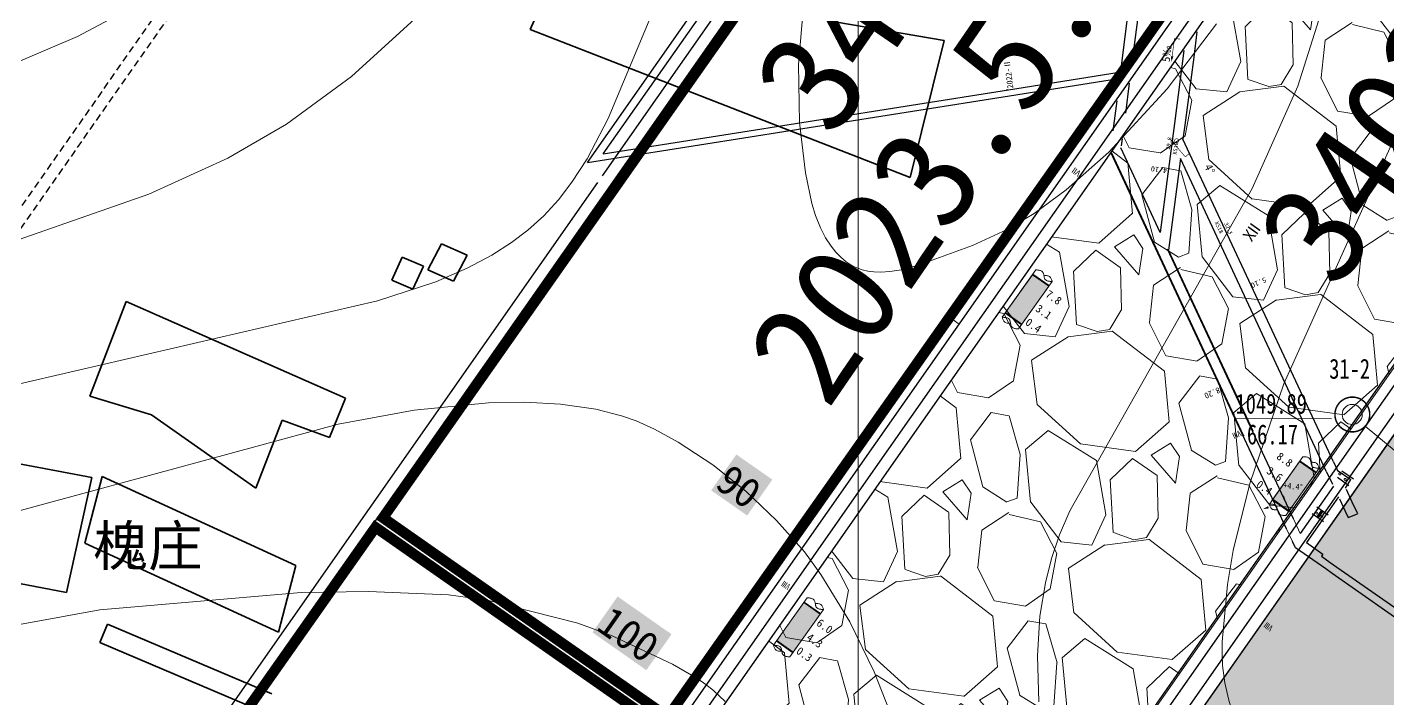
# Model space of a CAD drawing. Header units: inches. Extents: x 36473197 to 36486087, y 3899343 to 3911260.
# Drawn here: x 36480585 to 36481265, y 3904578 to 3904914 of the extents above; entities that cross this region are included whole.
import ezdxf

# ---------------------------------------------------------------- set-up
doc = ezdxf.new("R2010")
doc.units = ezdxf.units.IN
doc.header["$MEASUREMENT"] = 0
doc.linetypes.add('虚线', pattern=[0.0045, 0.00175, -0.001, 0.00175])
doc.layers.get('0').update_dxf_attribs({"lineweight": 0})
doc.layers.get('Defpoints').update_dxf_attribs({"lineweight": 0})
doc.layers.add('0，2022年3季度接续', color=3, linetype='Continuous')
for name, color, linetype, lineweight in [('2022年生产接续', 7, 'Continuous', 0), ('4煤底板等值线', 7, 'Continuous', 0), ('4煤底板等值线注记', 7, 'Continuous', 0), ('四盘区泄水巷设计', 7, 'Continuous', 0), ('四盘区辅运巷', 7, 'Continuous', 0), ('导线点', 7, 'Continuous', 0), ('小柱状', 7, 'Continuous', 0), ('居民地', 7, 'Continuous', 0), ('工期图', 7, 'Continuous', 0), ('巷道', 7, 'Continuous', 0), ('巷道掘进尺', 7, 'Continuous', 0), ('巷道注记', 7, 'Continuous', 0), ('经纬网', 7, 'Continuous', 0), ('西区开拓设计', 7, 'Continuous', 0), ('边坡点数字', 7, 'Continuous', 0), ('采掘图', 7, 'Continuous', 0), ('采空区', 7, 'Continuous', 0), ('钻孔', 7, 'Continuous', 0)]:
    doc.layers.add(name, color=color, linetype=linetype, lineweight=lineweight)
doc.layers.add('变坡点', color=1, linetype='Continuous', lineweight=0, true_color=0xff0000)
doc.layers.add('工作面进尺', color=9, linetype='Continuous', lineweight=0, true_color=0x808080)
doc.styles.add('仿宋', font='simfang.ttf')
doc.styles.add('仿宋_GB2312', font='')
doc.styles.add('宋体', font='SIMSUN.TTC')
doc.styles.add('长等线体', font='simfang.ttf')
doc.styles.add('黑体', font='simhei.ttf')
doc.styles.get('仿宋_GB2312').set_extended_font_data('仿宋_GB2312')
doc.dimstyles.get("Standard").update_dxf_attribs({"dimtxt": 30, "dimasz": 20, "dimexe": 0.18, "dimexo": 0.0625, "dimgap": 0.09, "dimtad": 1, "dimdec": 0, "dimzin": 0, "dimdsep": 46, "dimtxsty": '仿宋', "dimcen": 0.09, "dimclrd": 150, "dimclre": 150, "dimadec": 0, "dimazin": 0, "dimtfac": 1, "dimtdec": 0, "dimtofl": 0, "dimtmove": 0, "dimatfit": 3, "dimfxl": 1, "dimtolj": 1, "dimtzin": 0, "dimlwd": 0, "dimarcsym": 0})

# ---------------------------------------------------------------- blocks, each defined once
blk = doc.blocks.new('变坡点1_1_1_1')
for points in [[(-3.56, -8.61), (-4.75, -8.45)], [(-4.75, -8.45), (-4.55, -11.5), (-3.56, -8.61)]]:
    blk.add_hatch(color=0).paths.add_polyline_path(points, flags=17)
at = {"color": 0, "const_width": 0.3}
for points in [[(-4.16, -8.53), (-2.97, 0.39)], [(-2.97, 0.39), (0, 0)]]:
    blk.add_lwpolyline(points, dxfattribs=at)
blk = doc.blocks.new('变坡点1_1_1_1_1')
at = {"true_color": 0xff0000}
for points in [[(-7.95, 5.55), (-11.01, 5.64), (-8.22, 4.38)], [(-8.22, 4.38), (-7.95, 5.55)], [(-8.05, 5.11), (0.71, 3.07), (0.65, 2.78), (-8.12, 4.82)], [(0.83, 2.89), (0.15, -0.03), (-0.15, 0.03), (0.53, 2.96)]]:
    blk.add_hatch(color=1, dxfattribs=at).paths.add_polyline_path(points, flags=17)
blk = doc.blocks.new('临时经纬仪导线点')
at = {"color": 0, "const_width": 0.3}
blk.add_lwpolyline([(1, 0), (0.97, 0.26), (0.87, 0.5), (0.71, 0.71), (0.5, 0.87), (0.26, 0.97), (0, 1), (-0.26, 0.97), (-0.5, 0.87), (-0.71, 0.71), (-0.87, 0.5), (-0.97, 0.26), (-1, 0), (-0.97, -0.26), (-0.87, -0.5), (-0.71, -0.71), (-0.5, -0.87), (-0.26, -0.97), (0, -1), (0.26, -0.97), (0.5, -0.87), (0.71, -0.71), (0.87, -0.5), (0.97, -0.26), (1, 0)], dxfattribs=at)
blk = doc.blocks.new('*D204')
at = {"layer": 'Defpoints', "color": 0, "transparency": 16777216}
for p in [(36476925.52, 3911082.36), (36486060.15, 3904950.04), (36485936.09, 3904772.87)]:
    blk.add_point(p, dxfattribs=at)
at = {"layer": '四盘区辅运巷', "color": 150, "lineweight": -2, "transparency": 16777216}
for p, q in [((36476925.55, 3911082.41), (36477049.68, 3911259.68)), ((36485936.12, 3904772.92), (36486060.25, 3904950.19))]:
    blk.add_line(p, q, dxfattribs=at)
at = {"layer": '四盘区辅运巷', "color": 150, "lineweight": 0, "transparency": 16777216}
blk.add_line((36477065.96, 3911248.06), (36486043.76, 3904961.51), dxfattribs=at)
at = {"layer": '四盘区辅运巷', "color": 150, "transparency": 16777216}
for points in [[(36477067.87, 3911250.79), (36477064.05, 3911245.33), (36477049.58, 3911259.53)], [(36486045.68, 3904964.24), (36486041.85, 3904958.78), (36486060.15, 3904950.04)]]:
    blk.add_solid(points, dxfattribs=at)
at = {"layer": '四盘区辅运巷', "color": 0, "transparency": 16777216, "insert": (36481563.62, 3908117.29), "char_height": 30, "attachment_point": 5, "rotation": 324.99908, "style": '仿宋'}
blk.add_mtext('\\A1;1100', dxfattribs=at)

msp = doc.modelspace()

# ---------------------------------------------------------------- hatches: boundary and pattern name
at = {"lineweight": 0}
h = msp.add_hatch(dxfattribs=at)
h.set_pattern_fill('石灰岩', scale=66.666667, angle=775, style=0, pattern_type=2)
h.set_pattern_definition([(775, (36481229.0625, 3904668.66813), (-0.32766, 0.22943), []), (1045, (36481229.11987, 3904668.75004), (0.22943, 0.32766), [0.2, -0.2]), (775, (36481229.22635, 3904668.5534), (-0.32766, 0.22943), []), (1045, (36481229.3984, 3904668.79916), (0.22943, 0.32766), [0.2, -0.2])])
h.paths.add_polyline_path([(36481230.16, 3904668.72), (36481232.45, 3904671.99), (36481231.64, 3904672.57), (36481229.34, 3904669.29)], flags=17)
at = {"layer": '4煤底板等值线注记', "true_color": 0xffffff}
for points in [[(36480926.57, 3904682.44), (36480939.16, 3904700.42), (36480957.13, 3904687.83), (36480944.55, 3904669.86)], [(36480867.19, 3904611.38), (36480879.78, 3904629.35), (36480906.73, 3904610.47), (36480894.15, 3904592.5)]]:
    msp.add_hatch(color=7, dxfattribs=at).paths.add_polyline_path(points, flags=17)
at = {"layer": '小柱状'}
for points in [[(36481073.78, 3904771.41), (36481081.95, 3904765.65), (36481095.33, 3904784.61), (36481087.15, 3904790.37)], [(36481207.28, 3904677.98), (36481215.45, 3904672.22), (36481228.82, 3904691.18), (36481220.65, 3904696.94)], [(36480959.45, 3904607.31), (36480967.62, 3904601.55), (36480980.99, 3904620.51), (36480972.82, 3904626.27)]]:
    msp.add_hatch(color=7, dxfattribs=at).paths.add_polyline_path(points, flags=17)
at = {"layer": '小柱状', "lineweight": 0}
h = msp.add_hatch(dxfattribs=at)
h.set_pattern_fill('泥岩_1_1', color=256, scale=133.333333, angle=-35, style=0, pattern_type=2)
h.set_pattern_definition([(145, (36481086.984, 3904784.4823), (-0.45886, -0.65532), [0.266667, -0.533333]), (325, (36481087.3226, 3904784.7335), (0.45886, 0.65532), [0.266667, -0.533333]), (325, (36481086.82565, 3904784.8373), (0.45886, 0.65532), []), (325, (36481086.5962, 3904784.50966), (0.45886, 0.65532), [])])
h.paths.add_polyline_path([(36481087.15, 3904790.37), (36481095.33, 3904784.61), (36481095.56, 3904784.93), (36481087.38, 3904790.7)], flags=17)
h = msp.add_hatch(dxfattribs=at)
h.set_pattern_fill('泥岩_1_1', color=256, scale=133.333333, angle=-35, style=0, pattern_type=2)
h.set_pattern_definition([(145, (36481220.47915, 3904691.04954), (-0.45886, -0.65532), [0.266667, -0.533333]), (325, (36481220.8178, 3904691.3007), (0.45886, 0.65532), [0.266667, -0.533333]), (325, (36481220.3208, 3904691.4046), (0.45886, 0.65532), []), (325, (36481220.0914, 3904691.0769), (0.45886, 0.65532), [])])
h.paths.add_polyline_path([(36481220.65, 3904696.94), (36481228.82, 3904691.18), (36481229.05, 3904691.5), (36481220.88, 3904697.27)], flags=17)
h = msp.add_hatch(dxfattribs=at)
h.set_pattern_fill('泥岩_1_1', color=256, scale=133.333333, angle=-35, style=0, pattern_type=2)
h.set_pattern_definition([(145, (36480972.65314, 3904620.3827), (-0.45886, -0.65532), [0.266667, -0.533333]), (325, (36480972.9918, 3904620.6339), (0.45886, 0.65532), [0.266667, -0.533333]), (325, (36480972.4948, 3904620.7377), (0.45886, 0.65532), []), (325, (36480972.2654, 3904620.41006), (0.45886, 0.65532), [])])
h.paths.add_polyline_path([(36480972.82, 3904626.27), (36480980.99, 3904620.51), (36480981.23, 3904620.84), (36480973.05, 3904626.6)], flags=17)
at = {"layer": '采空区'}
h = msp.add_hatch(dxfattribs=at)
h.set_pattern_fill('GRAVEL', color=160, scale=105.790118, angle=-45.00004, style=0)
h.set_pattern_definition([(148.011827392, (68595590.285, -13821201.454), (-1084.5972532358, 668.1492536708), [14.23257937, -1409.02790148]), (104.968780616, (68595578.214, -13821193.9146), (324.60542222537, -1231.83032385526), [24.42355305, -2417.93098663]), (52.509486966, (68595571.9054, -13821170.32), (-962.3304480337, -1243.8860362498), [17.2213618, -1704.91699648]), (187.272728894, (68595538.696, -13821134.2805), (2102.03324767324, 263.1870727482), [22.2411029, -2201.86876955]), (212.832694066, (68595516.6337, -13821137.096), (1158.3562619836, 741.3383686664), [21.80916186, -2159.1099997]), (277.272728894, (68595498.3083, -13821148.921), (-263.1870727482, 2102.03324767324), [22.2411029, -2201.86876955]), (317.693280355, (68595501.124, -13821170.983), (-1280.6230671857, 1170.6969212542), [29.41272083, -2911.85698693]), (352.254368263, (68595522.876, -13821190.7806), (2420.61081370132, -325.1753159775), [27.7686366, -2749.09602793]), (41.428605503, (68595550.3914, -13821194.523), (1207.43395219005, 1072.25659396515), [22.31642548, -2209.32856695]), (95.235398197, (68595567.124, -13821179.757), (97.870433537, -1164.3841181808), [25.4776458, -1248.40407042]), (142.396477686, (68595564.799, -13821154.3853), (-1366.43778832802, 1048.145169176), [32.9481208, -3261.86639243]), (58.813114722, (68595555.839, -13821237.606), (496.519811386, 839.4937490794), [11.24559538, -1113.31878876]), (91.468274278, (68595561.662, -13821227.985), (30.4242278625, -1391.1191068693), [21.39467617, -2118.07806326]), (144.99903989, (68595561.114, -13821206.6), (-104.18323661, -18.36851547), [14.96094433, -134.64887587]), (123.197630402, (68595572.33, -13821197.1), (300.20905056, -484.1791521155), [8.05676384, -797.61677474]), (211.800449374, (68595567.919, -13821190.359), (294.181194363, 159.288783014), [11.39391312, -558.30330943]), (310.96279642, (68595558.235, -13821196.363), (263.472019624, -275.812678895), [18.50575962, -598.35133172]), (81.56409107, (68595570.367, -13821210.337), (-67.446205674, -226.734988688), [13.38149787, -321.15623022]), (296.388580222, (68595557.265, -13821129.9324), (496.2348645101, -986.7268196989), [18.74600898, -1855.85966514]), (350.34521583, (68595565.597, -13821146.725), (-1219.489664585, 214.679276294), [15.7268648, -1556.95630813]), (213.197630402, (68595591.204, -13821206.663), (484.1791521155, 300.20905056), [16.11342188, -789.5601167]), (263.609499554, (68595577.72, -13821215.486), (128.86455515155, 1096.9379125064), [18.74600898, -1855.85966514]), (259.44299467, (68595492.672, -13821141.321), (116.523895881, 557.653213987), [18.07741543, -885.7937524]), (214.774180457, (68595489.3595, -13821159.092), (1054.1730253733, 722.9698531985), [15.14681757, -1499.53716794]), (346.800449375, (68595487.204, -13821226.074), (557.653213987, -116.523895881), [16.11342188, -789.5601167]), (297.353064525, (68595502.892, -13821229.753), (-655.5236475241, 1280.9080140618), [17.73370334, -1755.63182905]), (349.44299467, (68595478.204, -13821175.024), (-557.653213987, 116.523895881), [9.03870772, -894.8324601]), (21.30897236, (68595486.102, -13821219.823), (398.364430973, 177.657298482), [5.39423814, -534.03163993]), (85.96279642, (68595491.128, -13821217.863), (-49.077690206, -330.918225299), [21.80916186, -414.37467045]), (106.008045845, (68595492.663, -13821196.1075), (287.8683912895, -1023.4638506347), [20.21120212, -2000.90617204]), (223.68910741, (68595548.86, -13821198.016), (189.997957753, 140.920267546), [15.25726246, -366.17443387]), (273.156266475, (68595537.8263, -13821208.555), (103.8982897342, -1807.85205331037), [26.63731707, -2637.08980142]), (340.94443579, (68595539.293, -13821235.152), (-802.7567181436, 288.1533381656), [10.89172743, -1078.2842042]), (9.9990399, (68595549.59, -13821238.71), (85.81472114, 122.55175208), [6.3474071, -99.4427113]), (40.255477052, (68595495.421, -13821193.473), (-655.8085944002, -545.3125547165), [14.6967864, -1454.9865081]), (328.011827393, (68595506.637, -13821183.976), (1084.5972532358, -668.1492536708), [28.46515874, -1394.7953221]), (279.9990399, (68595530.78, -13821199.05), (122.55175208, -85.81472114), [27.50543078, -78.28468762]), (245.303886357, (68595535.556, -13821226.1426), (-545.5975015926, -1170.4119743781), [16.72689878, -1655.96174163]), (174.053643987, (68595528.568, -13821241.34), (-435.101461909, 30.7091747386), [15.40325282, -754.76043433]), (127.645015252, (68595513.247, -13821239.744), (-1390.83415999324, 1795.7963409158), [25.07913442, -2482.83845253]), (95.425118628, (68595497.9296, -13821219.886), (-134.60746447276, 1372.75059140138), [26.5320559, -2626.6706156])])
h.paths.add_polyline_path([(36481422.62, 3905274.64), (36480698.68, 3904240.77), (36480844.14, 3904138.91), (36481568.09, 3905172.78)], flags=17)
h = msp.add_hatch(dxfattribs=at)
h.set_pattern_fill('GRAVEL', color=160, scale=105.7901, angle=314.99996, style=0)
h.set_pattern_definition([(148.01184, (36473314.5915, 3905701.285), (-1084.597172, 668.1489286), [14.2326, -1409.0277]), (104.96874, (36473302.52, 3905708.825), (324.6044794, -1231.8303788), [24.4235, -2417.9306]), (52.50944, (36473296.2116, 3905732.4196), (-962.331355, -1243.885012), [17.2214, -1704.9166]), (187.27274, (36473263.002, 3905768.459), (2102.0328397, 263.1874473), [22.2411, -2201.8684]), (212.83274, (36473240.94, 3905765.6434), (1158.3555047, 741.3392058), [21.8092, -2159.1096]), (277.27274, (36473222.6146, 3905753.8187), (-263.1874473, 2102.0328397), [22.2411, -2201.8684]), (317.69324, (36473225.43, 3905731.7565), (-1280.6219798, 1170.6976592), [29.4127, -2911.8565]), (352.25434, (36473247.1824, 3905711.959), (2420.6101977, -325.17645), [27.7686, -2749.0955]), (41.42864, (36473274.6976, 3905708.2163), (1207.4330738, 1072.2571742), [22.3164, -2209.3282]), (95.23544, (36473291.43, 3905722.983), (97.871316, -1164.383859), [25.4776, -1248.4039]), (142.39644, (36473289.1053, 3905748.3542), (-1366.4368608, 1048.1458982), [32.9481, -3261.8658]), (58.81314, (36473280.145, 3905665.134), (496.519391, 839.493861), [11.2456, -1113.3185]), (91.46824, (36473285.9684, 3905674.7543), (30.423367, -1391.1188315), [21.3947, -2118.0777]), (144.999, (36473285.42, 3905696.14), (-104.18325, -18.3685), [14.961, -134.6488]), (123.19764, (36473296.636, 3905705.639), (300.209131, -484.179015), [8.0568, -797.6166]), (211.80044, (36473292.225, 3905712.38), (294.181173, 159.28875), [11.3939, -558.3032]), (310.96284, (36473282.542, 3905706.377), (263.472196, -275.81238), [18.5058, -598.3512]), (81.56414, (36473294.673, 3905692.402), (-67.44602, -226.73497), [13.3815, -321.1562]), (296.38854, (36473281.5714, 3905772.807), (496.234059, -986.727011), [18.746, -1855.8593]), (350.34524, (36473289.903, 3905756.0144), (-1219.4895877, 214.6787046), [15.7269, -1556.9561]), (213.19764, (36473315.51, 3905696.076), (484.179015, 300.209131), [16.1134, -789.56]), (263.60954, (36473302.0264, 3905687.2534), (128.863733, 1096.937817), [18.746, -1855.8593]), (259.44304, (36473216.978, 3905761.419), (116.523425, 557.653236), [18.0774, -885.7936]), (214.77414, (36473213.666, 3905743.647), (1054.173342, 722.9689766), [15.1468, -1499.5369]), (346.80044, (36473211.51, 3905676.666), (557.653113, -116.524019), [16.1134, -789.56]), (297.35304, (36473227.198, 3905672.986), (-655.522998, 1280.9081026), [17.7337, -1755.6316]), (349.44304, (36473202.51, 3905727.715), (-557.653236, 116.523425), [9.0387, -894.8323]), (21.30894, (36473210.408, 3905682.917), (398.364484, 177.657035), [5.3942, -534.0315]), (85.96284, (36473215.434, 3905684.877), (-49.07747, -330.91819), [21.8092, -414.3745]), (106.00804, (36473216.969, 3905706.632), (287.8682655, -1023.4636592), [20.2112, -2000.9058]), (223.68914, (36473273.165, 3905704.723), (189.99785, 140.92037), [15.2573, -366.1743]), (273.15624, (36473262.1325, 3905694.1846), (103.8974268, -1807.8518197), [26.6373, -2637.0894]), (340.94444, (36473263.599, 3905667.588), (-802.756619, 288.153284), [10.8917, -1078.284]), (9.999, (36473273.89, 3905664.03), (85.8147, 122.5517), [6.3474, -99.4427]), (40.25544, (36473219.727, 3905709.267), (-655.80883, -545.311972), [14.6968, -1454.9863]), (328.01184, (36473230.9435, 3905718.764), (1084.597172, -668.1489286), [28.4652, -1394.7951]), (279.999, (36473255.09, 3905703.68), (122.5517, -85.8147), [27.5054, -78.2847]), (245.30384, (36473259.862, 3905676.597), (545.598409, 1170.411331), [16.7269, -1655.9614]), (174.05364, (36473252.874, 3905661.4), (-435.101397, 30.709156), [15.4033, -754.7603]), (127.64504, (36473237.5534, 3905662.9956), (-1390.8346447, 1795.79545), [25.0791, -2482.838]), (95.42514, (36473222.236, 3905682.8536), (-134.607993, 1372.7503153), [26.5321, -2626.6702])])
h.paths.add_polyline_path([(36480745.75, 3903964.07), (36480867.8, 3903878.61), (36481689.97, 3905052.74), (36481567.59, 3905138.36)])

# ---------------------------------------------------------------- linework, layer by layer
at = {"color": 1, "true_color": 0xff0000}
msp.add_line((36481232.12, 3904671.52), (36481230.16, 3904668.72), dxfattribs=at)
at = {"color": 30, "true_color": 0xff8000}
for p, q in [((36481214.26, 3904663.22), (36481217.19, 3904656.94)), ((36481217.7, 3904668.14), (36481221.07, 3904660.92))]:
    msp.add_line(p, q, dxfattribs=at)
at = {"color": 1, "true_color": 0xff0000, "flags": 128}
msp.add_lwpolyline([(36481230.16, 3904668.72), (36481232.45, 3904671.99), (36481231.64, 3904672.57), (36481229.34, 3904669.29), (36481230.16, 3904668.72)], dxfattribs=at)
at = {"layer": '0，2022年3季度接续', "color": 3, "const_width": 5.29}
msp.add_lwpolyline([(36480762.45, 3904668.75), (36480904.83, 3904569.05), (36481161.81, 3904933.94), (36481018.88, 3905033.98), (36480762.45, 3904668.75)], dxfattribs=at)
at = {"layer": '0，2022年3季度接续', "color": 160, "const_width": 5.29}
msp.add_lwpolyline([(36480609.89, 3904452.41), (36480752.27, 3904352.71), (36480901.66, 3904563.95), (36480758.72, 3904663.99), (36480609.89, 3904452.41)], dxfattribs=at)
at = {"layer": '2022年生产接续', "color": 6, "true_color": 0xff00ff}
msp.add_line((36481045.68, 3904769.06), (36481050.59, 3904765.62), dxfattribs=at)
at = {"layer": '4煤底板等值线', "color": 7, "linetype": 'Continuous', "lineweight": 0, "flags": 128}
for points in [[(36480261.09, 3904764.95), (36480334.61, 3904787.77), (36480364.48, 3904799.94), (36480414.81, 3904826.33), (36480609.69, 3904909.51), (36480662.68, 3904937.99), (36480687.3, 3904954.67), (36480703.32, 3904968.48), (36480732.99, 3904998.99), (36480884.97, 3905187.4), (36480914.38, 3905216.81), (36480991.89, 3905307.78), (36481019.47, 3905334.14), (36481052.66, 3905359.87)], [(36480564, 3904731.87), (36480759.65, 3904777.36), (36480788.89, 3904786.88), (36480804.53, 3904793.62), (36480816.89, 3904800.16), (36480826.77, 3904806.45), (36480834.92, 3904812.61), (36480842.96, 3904819.88), (36480850.3, 3904827.9), (36480856.96, 3904836.62), (36480864.49, 3904848.35), (36480875.02, 3904868.57), (36480933.86, 3905009.5)], [(36481246.26, 3904968.04), (36481219.82, 3904884.78), (36481197.02, 3904833.53), (36481105.86, 3904672.28), (36481100.65, 3904660.24), (36481096.68, 3904648.43), (36481093.64, 3904636.27), (36481090.95, 3904619.58), (36481089.66, 3904599.65), (36481090.4, 3904576.59)], [(36481307.06, 3904945.37), (36481212.8, 3904735.8), (36481195.78, 3904685.94), (36481187.6, 3904652.31), (36481184.76, 3904635.41), (36481182.08, 3904606.6), (36481182, 3904600.7), (36481182.24, 3904594.82), (36481183.44, 3904586.14), (36481185.29, 3904577.54), (36481190.35, 3904560.62), (36481201.92, 3904532.51), (36481222.75, 3904493.72), (36481245.68, 3904459.37), (36481264.66, 3904435.36), (36481274.97, 3904424.52)], [(36480434.98, 3904757.08), (36480645.44, 3904830.62), (36480684.82, 3904848.67), (36480714.15, 3904865.76), (36480746.73, 3904889.58), (36480783.85, 3904923.39)], [(36480994, 3904796.87), (36480991.35, 3904799.12), (36480988.95, 3904801.59), (36480986.48, 3904804.66), (36480983.77, 3904808.81), (36480981.24, 3904813.75), (36480978.78, 3904819.96), (36480976.93, 3904825.94), (36480973.63, 3904841.42), (36480970.7, 3904866.49), (36480970.27, 3904895.57), (36480972.84, 3904926.75)], [(36481179.16, 3904915.93), (36481154.61, 3904883.37), (36481125.32, 3904851.65), (36481104.06, 3904832.75), (36481087.97, 3904821.02), (36481074.52, 3904813.01), (36481057.13, 3904804.9), (36481029.69, 3904794.9), (36481021.72, 3904792.86), (36481015.93, 3904791.94), (36481011.32, 3904791.65), (36481007.82, 3904791.78), (36481004.92, 3904792.15), (36481002.1, 3904792.8), (36480999.84, 3904793.57), (36480997.65, 3904794.55), (36480995.55, 3904795.77), (36480994, 3904796.87)], [(36480514.09, 3904654.21), (36480739.98, 3904715.54), (36480777.98, 3904722.51), (36480815.18, 3904726.27), (36480833.38, 3904726.59), (36480851.27, 3904725.61), (36480868.81, 3904723.06), (36480881.72, 3904719.83), (36480889.04, 3904717.24), (36480898.15, 3904713.13), (36480910.08, 3904706.63), (36480927.38, 3904695.16), (36480943.84, 3904682), (36480959.25, 3904667.43), (36480973.24, 3904651.66), (36480981.45, 3904640.39), (36480995.81, 3904616.68), (36481008.12, 3904591.7), (36481023.38, 3904552.62)], [(36480561.48, 3904611.85), (36480620.84, 3904622.66), (36480721.59, 3904631.39), (36480755.23, 3904631.84), (36480795.29, 3904630.25), (36480814.6, 3904627.56), (36480859.92, 3904616.09), (36480877.11, 3904609.62), (36480907.16, 3904595.5), (36480919.82, 3904588.11), (36480923.81, 3904585.35), (36480927.63, 3904582.37), (36480933.49, 3904576.77)]]:
    msp.add_lwpolyline(points, dxfattribs=at)
at = {"layer": '四盘区泄水巷设计', "color": 30, "linetype": 'Continuous', "lineweight": 30, "true_color": 0xff8000}
for p, q in [((36480864.71, 3904846.49), (36480938.15, 3904951.37)), ((36480872.59, 3904850.78), (36480941.43, 3904949.07)), ((36480929.67, 3904859.82, 7.57), (36481075.23, 3904882.87, 26.86)), ((36480930.14, 3904856.85, 8.33), (36481075.7, 3904879.91, 26.86)), ((36480872.59, 3904850.78), (36480929.67, 3904859.82, 7.57)), ((36480864.71, 3904846.49), (36480930.14, 3904856.85, 8.33))]:
    msp.add_line(p, q, dxfattribs=at)
at = {"layer": '四盘区辅运巷', "linetype": '虚线', "lineweight": 30, "ltscale": 2000, "elevation": 0.2, "flags": 128}
for points in [[(36480076.85, 3904092.56), (36481099.31, 3905553.5)], [(36480077.56, 3904104.07), (36481044.95, 3905486.3)]]:
    msp.add_lwpolyline(points, dxfattribs=at)
at = {"layer": '小柱状', "color": 7, "linetype": 'Continuous', "lineweight": 0}
for p, q in [((36481072.11, 3904769.04), (36481088.82, 3904792.74)), ((36481080.28, 3904763.28), (36481097, 3904786.98)), ((36481205.61, 3904675.61), (36481222.32, 3904699.31)), ((36481213.78, 3904669.85), (36481230.49, 3904693.55)), ((36480957.78, 3904604.94), (36480974.49, 3904628.64)), ((36480965.95, 3904599.18), (36480982.67, 3904622.88))]:
    msp.add_line(p, q, dxfattribs=at)
at = {"layer": '小柱状', "color": 7, "linetype": 'Continuous', "lineweight": 0, "flags": 128}
for points in [[(36481088.82, 3904792.74), (36481088.88, 3904792.74), (36481089.02, 3904792.74), (36481089.24, 3904792.74), (36481089.52, 3904792.73), (36481089.84, 3904792.71), (36481090.19, 3904792.67), (36481090.56, 3904792.62), (36481090.92, 3904792.55), (36481091.27, 3904792.45), (36481091.59, 3904792.32), (36481091.86, 3904792.17), (36481092.08, 3904791.98), (36481092.27, 3904791.77), (36481092.43, 3904791.54), (36481092.55, 3904791.29), (36481092.65, 3904791.02), (36481092.73, 3904790.74), (36481092.8, 3904790.45), (36481092.86, 3904790.16), (36481092.96, 3904789.56), (36481093.02, 3904789.27), (36481093.09, 3904788.98), (36481093.17, 3904788.7), (36481093.27, 3904788.43), (36481093.39, 3904788.18), (36481093.55, 3904787.95), (36481093.74, 3904787.74), (36481093.96, 3904787.55), (36481094.23, 3904787.4), (36481094.55, 3904787.27), (36481094.9, 3904787.17), (36481095.26, 3904787.1), (36481095.63, 3904787.05), (36481095.98, 3904787.01), (36481096.31, 3904786.99), (36481096.58, 3904786.98), (36481096.8, 3904786.98), (36481096.95, 3904786.98), (36481097, 3904786.98)], [(36481092.91, 3904789.86), (36481092.96, 3904789.87), (36481093.1, 3904789.88), (36481093.31, 3904789.91), (36481093.59, 3904789.92), (36481093.91, 3904789.92), (36481094.26, 3904789.9), (36481094.63, 3904789.85), (36481094.99, 3904789.76), (36481095.35, 3904789.63), (36481095.67, 3904789.44), (36481095.96, 3904789.2), (36481096.2, 3904788.91), (36481096.41, 3904788.59), (36481096.58, 3904788.26), (36481096.72, 3904787.94), (36481096.83, 3904787.64), (36481096.9, 3904787.37), (36481096.96, 3904787.16), (36481096.99, 3904787.03), (36481097, 3904786.98)], [(36481072.11, 3904769.04), (36481072.16, 3904769.04), (36481072.3, 3904769.04), (36481072.52, 3904769.04), (36481072.8, 3904769.03), (36481073.13, 3904769.01), (36481073.48, 3904768.97), (36481073.85, 3904768.92), (36481074.21, 3904768.85), (36481074.56, 3904768.75), (36481074.87, 3904768.62), (36481075.14, 3904768.47), (36481075.37, 3904768.28), (36481075.56, 3904768.07), (36481075.71, 3904767.84), (36481075.84, 3904767.59), (36481075.94, 3904767.32), (36481076.02, 3904767.04), (36481076.09, 3904766.75), (36481076.15, 3904766.46), (36481076.25, 3904765.86), (36481076.31, 3904765.57), (36481076.37, 3904765.28), (36481076.46, 3904765), (36481076.56, 3904764.73), (36481076.68, 3904764.48), (36481076.84, 3904764.25), (36481077.02, 3904764.04), (36481077.25, 3904763.85), (36481077.52, 3904763.7), (36481077.84, 3904763.57), (36481078.18, 3904763.47), (36481078.55, 3904763.4), (36481078.92, 3904763.35), (36481079.27, 3904763.31), (36481079.59, 3904763.29), (36481079.87, 3904763.28), (36481080.09, 3904763.28), (36481080.23, 3904763.28), (36481080.28, 3904763.28)], [(36481072.11, 3904769.04), (36481072.12, 3904768.99), (36481072.15, 3904768.85), (36481072.2, 3904768.65), (36481072.28, 3904768.38), (36481072.39, 3904768.08), (36481072.53, 3904767.76), (36481072.7, 3904767.43), (36481072.9, 3904767.11), (36481073.15, 3904766.82), (36481073.43, 3904766.58), (36481073.76, 3904766.39), (36481074.11, 3904766.26), (36481074.48, 3904766.17), (36481074.85, 3904766.12), (36481075.2, 3904766.1), (36481075.52, 3904766.1), (36481075.79, 3904766.11), (36481076.01, 3904766.13), (36481076.15, 3904766.15), (36481076.2, 3904766.16)], [(36481222.32, 3904699.31), (36481222.37, 3904699.31), (36481222.51, 3904699.31), (36481222.73, 3904699.31), (36481223.01, 3904699.3), (36481223.33, 3904699.28), (36481223.69, 3904699.24), (36481224.05, 3904699.19), (36481224.42, 3904699.11), (36481224.77, 3904699.02), (36481225.08, 3904698.89), (36481225.35, 3904698.73), (36481225.58, 3904698.55), (36481225.77, 3904698.34), (36481225.92, 3904698.11), (36481226.05, 3904697.85), (36481226.15, 3904697.59), (36481226.23, 3904697.31), (36481226.3, 3904697.02), (36481226.35, 3904696.72), (36481226.46, 3904696.13), (36481226.52, 3904695.83), (36481226.58, 3904695.54), (36481226.66, 3904695.27), (36481226.76, 3904695), (36481226.89, 3904694.75), (36481227.04, 3904694.52), (36481227.23, 3904694.31), (36481227.46, 3904694.12), (36481227.73, 3904693.96), (36481228.04, 3904693.84), (36481228.39, 3904693.74), (36481228.76, 3904693.67), (36481229.12, 3904693.61), (36481229.48, 3904693.58), (36481229.8, 3904693.56), (36481230.08, 3904693.55), (36481230.3, 3904693.54), (36481230.44, 3904693.54), (36481230.49, 3904693.55)], [(36481226.41, 3904696.43), (36481226.46, 3904696.43), (36481226.6, 3904696.45), (36481226.81, 3904696.47), (36481227.08, 3904696.49), (36481227.4, 3904696.49), (36481227.76, 3904696.47), (36481228.12, 3904696.42), (36481228.49, 3904696.33), (36481228.84, 3904696.19), (36481229.17, 3904696.01), (36481229.45, 3904695.76), (36481229.7, 3904695.47), (36481229.91, 3904695.16), (36481230.08, 3904694.83), (36481230.21, 3904694.51), (36481230.32, 3904694.2), (36481230.4, 3904693.94), (36481230.45, 3904693.73), (36481230.48, 3904693.59), (36481230.49, 3904693.55)], [(36481205.61, 3904675.61), (36481205.66, 3904675.61), (36481205.8, 3904675.61), (36481206.02, 3904675.61), (36481206.3, 3904675.6), (36481206.62, 3904675.58), (36481206.97, 3904675.54), (36481207.34, 3904675.49), (36481207.71, 3904675.41), (36481208.05, 3904675.32), (36481208.37, 3904675.19), (36481208.64, 3904675.03), (36481208.87, 3904674.85), (36481209.05, 3904674.64), (36481209.21, 3904674.41), (36481209.33, 3904674.15), (36481209.43, 3904673.89), (36481209.52, 3904673.61), (36481209.58, 3904673.32), (36481209.64, 3904673.03), (36481209.75, 3904672.43), (36481209.8, 3904672.13), (36481209.87, 3904671.85), (36481209.95, 3904671.57), (36481210.05, 3904671.3), (36481210.18, 3904671.05), (36481210.33, 3904670.82), (36481210.52, 3904670.61), (36481210.75, 3904670.42), (36481211.02, 3904670.26), (36481211.33, 3904670.14), (36481211.68, 3904670.04), (36481212.04, 3904669.97), (36481212.41, 3904669.91), (36481212.76, 3904669.88), (36481213.09, 3904669.86), (36481213.37, 3904669.85), (36481213.59, 3904669.84), (36481213.73, 3904669.84), (36481213.78, 3904669.85)], [(36481205.61, 3904675.61), (36481205.62, 3904675.56), (36481205.65, 3904675.42), (36481205.7, 3904675.21), (36481205.78, 3904674.95), (36481205.88, 3904674.65), (36481206.02, 3904674.32), (36481206.19, 3904674), (36481206.4, 3904673.68), (36481206.64, 3904673.39), (36481206.93, 3904673.15), (36481207.25, 3904672.96), (36481207.61, 3904672.83), (36481207.98, 3904672.74), (36481208.34, 3904672.69), (36481208.69, 3904672.67), (36481209.01, 3904672.67), (36481209.29, 3904672.68), (36481209.5, 3904672.7), (36481209.64, 3904672.72), (36481209.69, 3904672.73)], [(36480974.49, 3904628.64), (36480974.54, 3904628.64), (36480974.69, 3904628.64), (36480974.91, 3904628.64), (36480975.18, 3904628.63), (36480975.51, 3904628.61), (36480975.86, 3904628.57), (36480976.23, 3904628.52), (36480976.59, 3904628.45), (36480976.94, 3904628.35), (36480977.26, 3904628.22), (36480977.53, 3904628.07), (36480977.75, 3904627.88), (36480977.94, 3904627.67), (36480978.1, 3904627.44), (36480978.22, 3904627.19), (36480978.32, 3904626.92), (36480978.4, 3904626.64), (36480978.47, 3904626.35), (36480978.53, 3904626.06), (36480978.63, 3904625.46), (36480978.69, 3904625.17), (36480978.76, 3904624.88), (36480978.84, 3904624.6), (36480978.94, 3904624.33), (36480979.06, 3904624.08), (36480979.22, 3904623.85), (36480979.41, 3904623.64), (36480979.63, 3904623.45), (36480979.9, 3904623.3), (36480980.22, 3904623.17), (36480980.57, 3904623.07), (36480980.93, 3904623), (36480981.3, 3904622.95), (36480981.65, 3904622.91), (36480981.98, 3904622.89), (36480982.25, 3904622.88), (36480982.47, 3904622.88), (36480982.62, 3904622.88), (36480982.67, 3904622.88)], [(36480978.58, 3904625.76), (36480978.63, 3904625.77), (36480978.77, 3904625.79), (36480978.98, 3904625.81), (36480979.26, 3904625.82), (36480979.58, 3904625.82), (36480979.93, 3904625.8), (36480980.3, 3904625.75), (36480980.66, 3904625.66), (36480981.02, 3904625.53), (36480981.34, 3904625.34), (36480981.63, 3904625.1), (36480981.87, 3904624.81), (36480982.08, 3904624.49), (36480982.25, 3904624.16), (36480982.39, 3904623.84), (36480982.49, 3904623.54), (36480982.57, 3904623.27), (36480982.63, 3904623.07), (36480982.66, 3904622.93), (36480982.67, 3904622.88)], [(36480957.78, 3904604.94), (36480957.83, 3904604.94), (36480957.97, 3904604.94), (36480958.19, 3904604.94), (36480958.47, 3904604.93), (36480958.8, 3904604.91), (36480959.15, 3904604.87), (36480959.52, 3904604.82), (36480959.88, 3904604.75), (36480960.23, 3904604.65), (36480960.54, 3904604.52), (36480960.81, 3904604.37), (36480961.04, 3904604.18), (36480961.23, 3904603.97), (36480961.38, 3904603.74), (36480961.51, 3904603.49), (36480961.61, 3904603.22), (36480961.69, 3904602.94), (36480961.76, 3904602.65), (36480961.81, 3904602.36), (36480961.92, 3904601.76), (36480961.98, 3904601.47), (36480962.04, 3904601.18), (36480962.12, 3904600.9), (36480962.23, 3904600.63), (36480962.35, 3904600.38), (36480962.5, 3904600.15), (36480962.69, 3904599.94), (36480962.92, 3904599.75), (36480963.19, 3904599.6), (36480963.5, 3904599.47), (36480963.85, 3904599.37), (36480964.22, 3904599.3), (36480964.58, 3904599.25), (36480964.94, 3904599.21), (36480965.26, 3904599.19), (36480965.54, 3904599.18), (36480965.76, 3904599.18), (36480965.9, 3904599.18), (36480965.95, 3904599.18)], [(36480957.78, 3904604.94), (36480957.79, 3904604.89), (36480957.82, 3904604.76), (36480957.87, 3904604.55), (36480957.95, 3904604.28), (36480958.06, 3904603.98), (36480958.2, 3904603.66), (36480958.37, 3904603.33), (36480958.57, 3904603.01), (36480958.82, 3904602.72), (36480959.1, 3904602.48), (36480959.43, 3904602.29), (36480959.78, 3904602.16), (36480960.15, 3904602.07), (36480960.52, 3904602.02), (36480960.87, 3904602), (36480961.19, 3904602), (36480961.46, 3904602.01), (36480961.68, 3904602.03), (36480961.82, 3904602.05), (36480961.87, 3904602.06)]]:
    msp.add_lwpolyline(points, dxfattribs=at)
at = {"layer": '小柱状', "linetype": 'Continuous', "flags": 128}
for points in [[(36481073.78, 3904771.41), (36481081.95, 3904765.65), (36481095.33, 3904784.61), (36481087.15, 3904790.37), (36481073.78, 3904771.41)], [(36481087.15, 3904790.37), (36481095.33, 3904784.61), (36481095.56, 3904784.93), (36481087.38, 3904790.7), (36481087.15, 3904790.37)], [(36481073.55, 3904771.08), (36481081.72, 3904765.32), (36481081.95, 3904765.65), (36481073.78, 3904771.41), (36481073.55, 3904771.08)], [(36481207.28, 3904677.98), (36481215.45, 3904672.22), (36481228.82, 3904691.18), (36481220.65, 3904696.94), (36481207.28, 3904677.98)], [(36481220.65, 3904696.94), (36481228.82, 3904691.18), (36481229.05, 3904691.5), (36481220.88, 3904697.27), (36481220.65, 3904696.94)], [(36481207.05, 3904677.65), (36481215.22, 3904671.89), (36481215.45, 3904672.22), (36481207.28, 3904677.98), (36481207.05, 3904677.65)], [(36480959.45, 3904607.31), (36480967.62, 3904601.55), (36480980.99, 3904620.51), (36480972.82, 3904626.27), (36480959.45, 3904607.31)], [(36480972.82, 3904626.27), (36480980.99, 3904620.51), (36480981.23, 3904620.84), (36480973.05, 3904626.6), (36480972.82, 3904626.27)], [(36480959.22, 3904606.99), (36480967.39, 3904601.22), (36480967.62, 3904601.55), (36480959.45, 3904607.31), (36480959.22, 3904606.99)]]:
    msp.add_lwpolyline(points, dxfattribs=at)
at = {"layer": '小柱状', "color": 7, "linetype": 'Continuous', "flags": 128}
for points in [[(36481073.78, 3904771.41), (36481081.95, 3904765.65), (36481095.33, 3904784.61), (36481087.15, 3904790.37), (36481073.78, 3904771.41)], [(36481207.28, 3904677.98), (36481215.45, 3904672.22), (36481228.82, 3904691.18), (36481220.65, 3904696.94), (36481207.28, 3904677.98)], [(36480959.45, 3904607.31), (36480967.62, 3904601.55), (36480980.99, 3904620.51), (36480972.82, 3904626.27), (36480959.45, 3904607.31)]]:
    msp.add_lwpolyline(points, dxfattribs=at)
at = {"layer": '小柱状', "color": 7}
for points in [[(36481073.78, 3904771.41), (36481081.95, 3904765.65), (36481095.33, 3904784.61), (36481087.15, 3904790.37), (36481073.78, 3904771.41)], [(36481207.28, 3904677.98), (36481215.45, 3904672.22), (36481228.82, 3904691.18), (36481220.65, 3904696.94), (36481207.28, 3904677.98)], [(36480959.45, 3904607.31), (36480967.62, 3904601.55), (36480980.99, 3904620.51), (36480972.82, 3904626.27), (36480959.45, 3904607.31)]]:
    msp.add_lwpolyline(points, dxfattribs=at)
at = {"layer": '居民地', "color": 254, "linetype": 'Continuous', "lineweight": 35, "true_color": 0xd7d7d7}
for p, q in [((36480848.58, 3904940.89, -0.24), (36480836.08, 3904913, -0.24)), ((36481043.08, 3904907.61, -0.24), (36480848.58, 3904940.89, -0.24)), ((36480836.08, 3904913, -0.24), (36481025.98, 3904839.03, -0.24)), ((36481025.98, 3904839.03, -0.24), (36481043.08, 3904907.61, -0.24)), ((36480784.89, 3904792.74, -0.24), (36480791.7, 3904805.89, -0.24)), ((36480804.48, 3904800.21, -0.24), (36480791.7, 3904805.89, -0.24)), ((36480772.1, 3904799.1, -0.24), (36480766.86, 3904787.55, -0.24)), ((36480772.1, 3904799.1, -0.24), (36480782.69, 3904794.7, -0.24)), ((36480797.67, 3904787.06, -0.24), (36480804.48, 3904800.21, -0.24)), ((36480782.69, 3904794.7, -0.24), (36480777.45, 3904783.14, -0.24)), ((36480797.67, 3904787.06, -0.24), (36480784.89, 3904792.74, -0.24)), ((36480766.86, 3904787.55, -0.24), (36480777.45, 3904783.14, -0.24)), ((36480634.03, 3904776.94, -0.24), (36480615.88, 3904729.51, -0.24)), ((36480634.03, 3904776.94, -0.24), (36480743.68, 3904728.62, -0.24)), ((36480743.68, 3904728.62, -0.24), (36480735.69, 3904708.99, -0.24)), ((36480698.93, 3904683.63, -0.24), (36480646.73, 3904720.24, -0.24)), ((36480712.02, 3904717.54, -0.24), (36480698.93, 3904683.63, -0.24)), ((36480735.69, 3904708.99, -0.24), (36480712.02, 3904717.54, -0.24)), ((36480613.47, 3904655.97, -0.24), (36480622.1, 3904689.37, -0.24)), ((36480613.47, 3904655.97, -0.24), (36480710.23, 3904611.46, -0.24)), ((36480710.23, 3904611.46, -0.24), (36480718.86, 3904644.86, -0.24)), ((36480624.81, 3904615.51, -0.24), (36480620.9, 3904606.31, -0.24))]:
    msp.add_line(p, q, dxfattribs=at)
at = {"layer": '居民地', "color": 254, "linetype": 'Continuous', "lineweight": 35, "true_color": 0xd7d7d7, "elevation": -0.03, "flags": 128}
for points in [[(36480615.88, 3904729.51), (36480646.73, 3904720.24)], [(36480558.45, 3904699.92), (36480616.95, 3904688.82)], [(36480616.95, 3904688.82), (36480604.17, 3904631.37)], [(36480622.1, 3904689.37), (36480718.86, 3904644.86)], [(36480545.67, 3904642.47), (36480604.17, 3904631.37)], [(36480624.81, 3904615.51), (36480706.84, 3904580.68)], [(36480620.9, 3904606.31), (36480702.94, 3904571.47)]]:
    msp.add_lwpolyline(points, dxfattribs=at)
at = {"layer": '工期图', "color": 7}
msp.add_line((36481232.06, 3904672.27), (36481229.77, 3904668.99), dxfattribs=at)
at = {"layer": '工期图', "color": 7, "linetype": '虚线', "ltscale": 2000}
for centre in [(36481240.84, 3904690.68), (36481243.53, 3904687.96)]:
    msp.add_circle(centre, 0.5, dxfattribs=at)
at = {"layer": '工期图', "color": 7}
for centre in [(36481229.39, 3904671.09), (36481231.84, 3904669.37)]:
    msp.add_circle(centre, 0.5, dxfattribs=at)
at = {"layer": '巷道', "color": 30, "linetype": 'Continuous', "lineweight": 30, "true_color": 0xff8000}
for p, q in [((36481169.42, 3904911.84, -0.4), (36481167.78, 3904899.25, -0.4)), ((36481075.23, 3904882.87, 26.86), (36481130.54, 3904891.63, 26.86)), ((36481075.7, 3904879.91, 26.86), (36481130.14, 3904888.53, 26.86)), ((36481245.08, 3904668.82), (36481249.64, 3904670.79))]:
    msp.add_line(p, q, dxfattribs=at)
at = {"layer": '巷道', "color": 7, "lineweight": 30}
for p, q in [((36481239.62, 3904688.99), (36481245.35, 3904684.97)), ((36481241.92, 3904692.26), (36481247.65, 3904688.24)), ((36481226.99, 3904670.94), (36481232.72, 3904666.92)), ((36481229.28, 3904674.22), (36481235.01, 3904670.2))]:
    msp.add_line(p, q, dxfattribs=at)
at = {"layer": '巷道', "color": 30, "linetype": 'Continuous', "lineweight": 30, "true_color": 0xff8000, "flags": 128}
for points in [[(36481246.91, 3904676.73), (36481249.64, 3904670.88)], [(36481243.6, 3904672), (36481245.08, 3904668.82)]]:
    msp.add_lwpolyline(points, dxfattribs=at)
at = {"layer": '巷道掘进尺', "color": 3, "true_color": 0x00ff00, "const_width": 0.3}
for points in [[(36481074.68, 3904883.04, -1), (36481074.35, 3904883.04, -1), (36481074.68, 3904883.04)], [(36481110.72, 3904839.05, -1), (36481110.39, 3904839.05, -1), (36481110.72, 3904839.05)], [(36481110.82, 3904839.34, -1), (36481110.48, 3904839.34, -1), (36481110.82, 3904839.34)], [(36481155.01, 3904840.82, -1), (36481154.67, 3904840.82, -1), (36481155.01, 3904840.82)], [(36481182.41, 3904731.93, -1), (36481182.07, 3904731.93, -1), (36481182.41, 3904731.93)], [(36481192.97, 3904709.86, -1), (36481192.63, 3904709.86, -1), (36481192.97, 3904709.86)], [(36480965.76, 3904632.34, -1), (36480965.43, 3904632.34, -1), (36480965.76, 3904632.34)], [(36481201.6, 3904615.17, -1), (36481201.26, 3904615.17, -1), (36481201.6, 3904615.17)]]:
    msp.add_lwpolyline(points, format="xyb", dxfattribs=at)
at = {"layer": '经纬网', "color": 7, "linetype": 'Continuous', "lineweight": 9}
msp.add_line((36481000, 3907972.91), (36481000, 3901128.79), dxfattribs=at)
at = {"layer": '西区开拓设计', "color": 30, "linetype": 'Continuous', "lineweight": 30, "true_color": 0xff8000}
for p, q in [((36481134.75, 3904919.99), (36481130.79, 3904889.6)), ((36481139.89, 3904919.2), (36481137.23, 3904898.8)), ((36481162.93, 3904902.58), (36481158.17, 3904865.98)), ((36481167.78, 3904899.25, -0.4), (36481163.34, 3904865.14, -0.4)), ((36481135.59, 3904886.19), (36481133.63, 3904871.19)), ((36481129.39, 3904877.34), (36481127.44, 3904862.35)), ((36481158.17, 3904865.98), (36481154.89, 3904840.81)), ((36481163.34, 3904865.14, -0.4), (36481162.43, 3904858.14)), ((36481151.07, 3904811.55), (36481131.37, 3904853.81)), ((36481237.7, 3904696.71), (36481162.43, 3904858.14)), ((36481214.26, 3904663.22), (36481126.43, 3904851.57)), ((36481182.42, 3904732.02), (36481126.89, 3904851.1)), ((36481161.17, 3904848.52), (36481160.01, 3904839.56, -0.4)), ((36481234.26, 3904691.79), (36481161.17, 3904848.52)), ((36481154.89, 3904840.81), (36481151.07, 3904811.55)), ((36481160.01, 3904839.56, -0.4), (36481155.2, 3904802.69, -0.4)), ((36481217.7, 3904668.14), (36481154.74, 3904803.16)), ((36481173.33, 3904763.82), (36481155.2, 3904802.69)), ((36481187.14, 3904734.21), (36481173.33, 3904763.82)), ((36481192.76, 3904709.85), (36481182.42, 3904732.02)), ((36481197.48, 3904712.04), (36481187.14, 3904734.21)), ((36481237.7, 3904696.71), (36481239.69, 3904692.44)), ((36481234.26, 3904691.79), (36481237.19, 3904685.51)), ((36481239.53, 3904692.55), (36481246.31, 3904687.91)), ((36481237.63, 3904684.57), (36481231.32, 3904675.56)), ((36481243.68, 3904683.64), (36481246.31, 3904687.91)), ((36481231.32, 3904675.56), (36481221.07, 3904660.92)), ((36481240.23, 3904679.22), (36481235.58, 3904672.58)), ((36481240.67, 3904678.28), (36481243.6, 3904672)), ((36481235.58, 3904672.58), (36481224.19, 3904656.31)), ((36481224.19, 3904656.31), (36481232.38, 3904650.58)), ((36481233.79, 3904643.12), (36481218.71, 3904653.68)), ((36481231.64, 3904649.51), (36481236.08, 3904646.4)), ((36481237.06, 3904640.83), (36481233.79, 3904643.12)), ((36481236.08, 3904646.4), (36481239.36, 3904644.11)), ((36481239.36, 3904644.11), (36481318.06, 3904589)), ((36481315.76, 3904585.72), (36481237.06, 3904640.83))]:
    msp.add_line(p, q, dxfattribs=at)
at = {"layer": '西区开拓设计', "color": 30, "linetype": '虚线', "lineweight": 30, "ltscale": 2000, "true_color": 0xff8000}
for p, q in [((36481131.96, 3904858.34), (36481131.37, 3904853.81)), ((36481218.71, 3904653.68), (36481217.19, 3904656.94)), ((36481232.38, 3904650.58), (36481231.64, 3904649.51))]:
    msp.add_line(p, q, dxfattribs=at)
at = {"layer": '西区开拓设计', "color": 7, "linetype": 'Continuous', "lineweight": 30, "elevation": 0.2, "flags": 128}
for points in [[(36481110.65, 3904839.34), (36481417.71, 3905278.08)], [(36481115.57, 3904835.9), (36481422.62, 3905274.64)], [(36480640.3, 3904497.91), (36481121.94, 3905186.11)], [(36480872.22, 3904839.77), (36481117.02, 3905189.55)], [(36481003.89, 3904709.46), (36481229.57, 3905031.93)], [(36481008.8, 3904706.02), (36481234.17, 3905028.04)], [(36481099.81, 3904494.53), (36481360.89, 3904867.58)], [(36481215.26, 3904669.95), (36481355.98, 3904871.02)], [(36481002.92, 3904685.41), (36481110.65, 3904839.34)], [(36480755.74, 3904673.33), (36480869.93, 3904836.49)], [(36481021.42, 3904701.38), (36481115.57, 3904835.9)], [(36481196.86, 3904619.1), (36481330.19, 3904809.62)], [(36481201.78, 3904615.66), (36481298.56, 3904753.95)], [(36480970.63, 3904628.81), (36481021.42, 3904701.38)], [(36480965.72, 3904632.25), (36481002.92, 3904685.41)], [(36480635.38, 3904501.35), (36480755.74, 3904673.33)], [(36481094.98, 3904498.08), (36481215.26, 3904669.95)], [(36480911.99, 3904578.16), (36480955.6, 3904640.47)], [(36480916.91, 3904574.72), (36480960.52, 3904637.03)], [(36480908.05, 3904549.85), (36480965.72, 3904632.25)], [(36480912.94, 3904546.37), (36480970.63, 3904628.81)], [(36481104.97, 3904487.8), (36481196.86, 3904619.1)], [(36481109.88, 3904484.36), (36481201.78, 3904615.66)]]:
    msp.add_lwpolyline(points, dxfattribs=at)
at = {"layer": '西区开拓设计', "color": 7, "linetype": 'ByBlock', "lineweight": 30, "ltscale": 2000, "elevation": 0.2, "flags": 128}
for points in [[(36480955.6, 3904640.47), (36481003.89, 3904709.46)], [(36480960.52, 3904637.03), (36481008.8, 3904706.02)]]:
    msp.add_lwpolyline(points, dxfattribs=at)
at = {"layer": '西区开拓设计', "color": 30, "linetype": 'Continuous', "lineweight": 30, "true_color": 0xff8000, "flags": 128}
msp.add_lwpolyline([(36481243.98, 3904683.01), (36481246.91, 3904676.73)], dxfattribs=at)
at = {"layer": '采掘图', "linetype": 'Continuous', "flags": 128}
for points in [[(36481422.62, 3905274.64), (36481568.09, 3905172.78), (36480844.14, 3904138.91), (36480698.68, 3904240.77), (36481422.62, 3905274.64)], [(36480745.75, 3903964.07), (36480867.8, 3903878.61), (36481689.97, 3905052.74), (36481567.59, 3905138.36), (36480745.75, 3903964.07)]]:
    msp.add_lwpolyline(points, dxfattribs=at)
at = {"layer": '钻孔', "color": 7, "const_width": 0.75}
msp.add_lwpolyline([(36481255.81, 3904720.43, -1), (36481238.4, 3904720.43, -1), (36481255.81, 3904720.43)], format="xyb", dxfattribs=at)
at = {"layer": '钻孔', "color": 7, "linetype": 'Continuous', "flags": 128}
msp.add_lwpolyline([(36481188.57, 3904718.35), (36481236.75, 3904718.27)], dxfattribs=at)
at = {"layer": '钻孔', "flags": 128}
msp.add_lwpolyline([(36481253.48, 3904714.51), (36481322.2, 3904657.7)], dxfattribs=at)
at = {"layer": '钻孔', "color": 7, "linetype": 'Continuous', "lineweight": 0}
msp.add_circle((36481247.04, 3904720.43), 5.02, dxfattribs=at)

# ---------------------------------------------------------------- block references
at = {"layer": '变坡点', "color": 1, "true_color": 0xff0000}
msp.add_blockref('变坡点1_1_1_1', (36481161.17, 3904908.2), dxfattribs=at)
at = {"layer": '变坡点', "color": 1, "true_color": 0xff0000, "yscale": -1, "rotation": 32.7422427662887}
msp.add_blockref('变坡点1_1_1_1', (36481165.88, 3904851.25), dxfattribs=at)
at = {"layer": '变坡点', "yscale": -1, "rotation": 5.67031086671679}
msp.add_blockref('变坡点1_1_1_1_1', (36481212.75, 3904679.76), dxfattribs=at)
at = {"layer": '导线点', "color": 7}
msp.add_blockref('临时经纬仪导线点', (36481159.24, 3904857.39, 26.86), dxfattribs=at)

# ---------------------------------------------------------------- texts
at = {"layer": '4煤底板等值线注记', "color": 18, "true_color": 0x000000, "style": '宋体'}
for s, p in [('90', (36480927.78, 3904684.17, -0.2)), ('100', (36480868.4, 3904613.1, -0.2))]:
    msp.add_text(s, height=15, rotation=325, dxfattribs=at).set_placement(p)
at = {"layer": '变坡点', "insert": (36481212.77, 3904686.52), "char_height": 3, "width": 16.1661, "attachment_point": 1, "rotation": 354.06068, "style": '宋体'}
msp.add_mtext('+4.4{\\fSimSun|b0|i0|c134|p2;°\\P}', dxfattribs=at)
at = {"layer": '导线点', "color": 7, "style": '长等线体'}
for s, height, rotation, p in [('2022-Ⅱ', 3, 97.32293, (36481077.64, 3904883.72, -0.2)), ('29.8', 2, 81.91522, (36481155.88, 3904852.87)), ('XS16', 2, 81.91522, (36481159.26, 3904850.28)), ('XS18', 2, 294.65688, (36481178.27, 3904816.49)), ('32.3', 2, 294.86383, (36481182.93, 3904816.01))]:
    msp.add_text(s, height=height, rotation=rotation, dxfattribs=at).set_placement(p)
at = {"layer": '小柱状', "style": '黑体'}
for s, p in [('7.8', (36481093.34, 3904779.71)), ('3.1', (36481088.35, 3904772.47)), ('0.4', (36481083.19, 3904765.68)), ('8.8', (36481208.81, 3904698.58)), ('3.6', (36481203.81, 3904691.34)), ('0.4', (36481198.65, 3904684.54)), ('6.0', (36480978.84, 3904615.23)), ('4.3', (36480973.85, 3904607.99)), ('0.3', (36480968.69, 3904601.2))]:
    msp.add_text(s, height=4, rotation=324.80786, dxfattribs=at).set_placement(p)
at = {"layer": '居民地', "color": 254, "lineweight": 35, "true_color": 0xd7d7d7, "style": '仿宋_GB2312'}
msp.add_text('槐庄', height=20, dxfattribs=at).set_placement((36480617.71, 3904644.72))
at = {"layer": '工作面进尺', "color": 7, "style": '仿宋'}
msp.add_text('Ⅻ', height=6, rotation=54.5401, dxfattribs=at).set_placement((36481196.83, 3904806.59, -0.2))
at = {"layer": '巷道掘进尺', "style": '宋体'}
for s, height, rotation, p in [('Ⅶ', 3, 144.25588, (36481111.65, 3904841.8, -0.2)), ('4.10', 2.6, 172.81504, (36481154.62, 3904843.65, -0.2)), ('5.10', 2.6, 203.77879, (36481203.43, 3904789.2)), ('8.20', 3, 203.9367, (36481180.21, 3904734.17, -0.2)), ('Ⅷ', 3, 203.9367, (36481190.57, 3904712.59, -0.2)), ('Ⅷ', 3, 144.25588, (36480966.42, 3904634.98, -0.2)), ('Ⅷ', 3, 144.25588, (36481207.68, 3904614.26, -0.2))]:
    msp.add_text(s, height=height, rotation=rotation, dxfattribs=at).set_placement(p)
at = {"layer": '巷道注记', "color": 1, "true_color": 0xff0000, "style": '宋体'}
for s, p in [('2023.5.1-2023.12.31', (36480984.7, 3904722.18, -0.64)), ('3403工作面(C2', (36480987.67, 3904857.64, -0.2)), ('3402工作面', (36481239.52, 3904781.79, -0.2))]:
    msp.add_text(s, height=52, rotation=55.49697, dxfattribs=at).set_placement(p)
at = {"layer": '边坡点数字', "color": 1, "true_color": 0xff0000, "style": '宋体'}
for s, rotation, p in [('5‰', 83.07819, (36481155.8, 3904896.61, -0.2)), ('4°', 294.57477, (36481173, 3904844.57))]:
    msp.add_text(s, height=4, rotation=rotation, dxfattribs=at).set_placement(p)
at = {"layer": '钻孔', "color": 7, "style": '宋体', "width": 0.75}
for s, p in [('31-2', (36481235.56, 3904738.32)), ('66.17', (36481194.41, 3904705.46))]:
    msp.add_text(s, height=10, dxfattribs=at).set_placement(p)
at = {"layer": '钻孔', "color": 1, "true_color": 0xff0000, "style": '宋体', "width": 0.75}
msp.add_text('1049.89', height=10, dxfattribs=at).set_placement((36481188.7, 3904720.83))

# ---------------------------------------------------------------- dimensions: what is measured, and where the dimension line sits
at = {"layer": '四盘区辅运巷'}
dim = msp.add_aligned_dim(p1=(36476925.52, 3911082.36), p2=(36485936.09, 3904772.87), distance=216.29, text='1100', dimstyle='Standard', dxfattribs=at)
dim.commit()
dim.dimension.update_dxf_attribs({"geometry": '*D204', "text_midpoint": (36481563.62, 3908117.29)})

doc.saveas('drawing.dxf')
